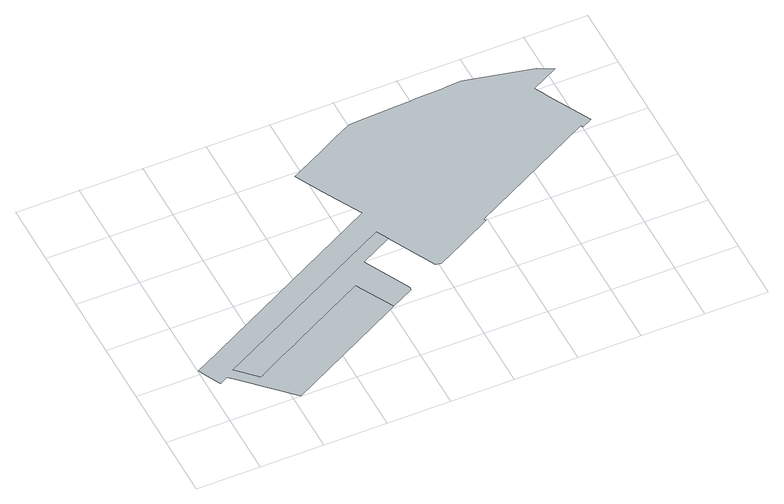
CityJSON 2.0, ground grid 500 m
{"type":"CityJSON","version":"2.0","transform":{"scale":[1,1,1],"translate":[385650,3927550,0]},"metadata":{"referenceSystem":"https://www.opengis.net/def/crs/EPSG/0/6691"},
"CityObjects":{
"object1":{"type":"GenericCityObject","attributes":{"function":"24","validFromType":"3","custodian":"川崎市","notificationNumber":"川崎市告示第489号","prefecture":"14","city":"14130"},"geometry":[{"type":"MultiSurface","lod":"1","boundaries":[[[0,1,2,3,4,5,6,7,8,9,10,11,12,13,14,15,16,17,18,19,20,21,22,23,24,25,26,27,28,29,30]]]}]},
"object2":{"type":"GenericCityObject","attributes":{"function":"25","validFromType":"3","custodian":"川崎市","notificationNumber":"川崎市告示第489号","prefecture":"14","city":"14130"},"geometry":[{"type":"MultiSurface","lod":"1","boundaries":[[[25,24,23,22,21,20,19,18,17,16,15,14,13,12,11,10,9,8,7,6,5,4,3,2,1,0,30,31,32,33,34,35,36,37,38,39,40,41,42,43,44,45,46,47,48,49,50,51,52,53,54,55,56,57,58,59,60,61,62,63,64,65,66,67,68,69,70,71,72,73,74,75,76,77,78,79,80,81,82,83,84,85,86,87,88,89,26]]]}]}
},
"vertices":[
[1734,1226,0],[330,494,0],[233,443,0],[231,442,0],[233,439,0],[371,304,0],[373,302,0],[375,301,0],[377,300,0],[380,299,0],[382,299,0],[384,298,0],[387,298,0],[389,299,0],[392,299,0],[394,300,0],[401,303,0],[402,304,0],[409,308,0],[601,411,0],[693,458,0],[737,481,0],[751,489,0],[766,497,0],[1099,673,0],[1374,817,0],[1534,517,0],[1710,608,0],[1718,634,0],[1526,999,0],[1783,1133,0],
[1977,762,0],[2019,748,0],[2238,865,0],[2281,887,0],[2487,996,0],[2479,1013,0],[3493,1547,0],[3502,1530,0],[3584,1573,0],[3410,1905,0],[3382,1958,0],[3369,1982,0],[3352,2015,0],[3565,2128,0],[3447,2189,0],[2915,2305,0],[2782,2299,0],[2767,2297,0],[2670,2292,0],[2637,2291,0],[2540,2286,0],[2507,2285,0],[2410,2280,0],[2376,2278,0],[2255,2273,0],[2150,2268,0],[2118,2267,0],[2008,2261,0],[1930,2220,0],[1898,2204,0],[1894,2202,0],[1815,2161,0],[1794,2150,0],[1768,2136,0],[1687,2093,0],[1656,2077,0],[1571,2033,0],[1538,2015,0],[1472,1980,0],[1444,1965,0],[1443,1965,0],[1553,1751,0],[1556,1753,0],[1722,1437,0],[236,657,0],[204,641,0],[6,536,0],[13,522,0],[26,497,0],[92,370,0],[97,360,0],[141,384,0],[142,383,0],[163,393,0],[199,359,0],[232,327,0],[561,4,0],[1466,480,0],[1513,506,0]
]}
